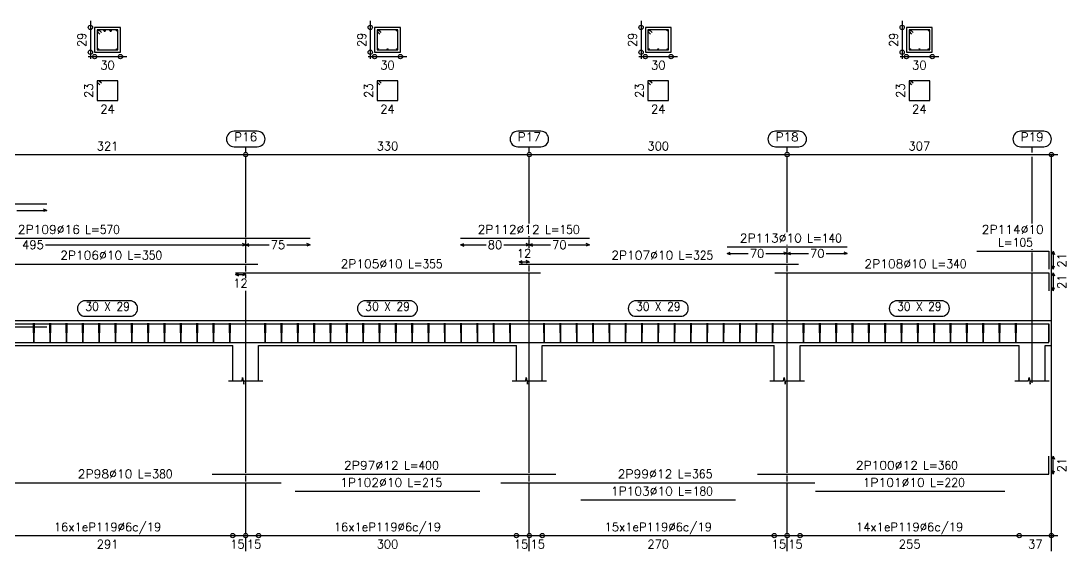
# Model space of a CAD drawing. Header units: millimetres. Extents: x 709.5 to 769, y 350.8 to 392.8.
# Drawn here: x 743.09 to 755.25, y 360.91 to 367.07 of the extents above; entities that cross this region are included whole.
import ezdxf
from ezdxf.enums import TextEntityAlignment as Align

# ---------------------------------------------------------------- set-up
doc = ezdxf.new("R2010")
doc.units = ezdxf.units.MM
doc.linetypes.add('CYPELINEA', pattern=[0])
for name, color, linetype in [('ARM_DENTRO_VIGA', 5, 'Continuous'), ('ARM_ESTRIBOS', 1, 'Continuous'), ('ARM_LONGITUDES', 3, 'CYPELINEA'), ('ARM_TEXTOS', 3, 'CYPELINEA'), ('COT_ARM', 3, 'CYPELINEA'), ('COT_COTAS', 3, 'CYPELINEA'), ('COT_EST', 3, 'CYPELINEA'), ('COT_LIN_APOYOS', 2, 'CYPELINEA'), ('COT_LIN_AUX_COTA', 2, 'CYPELINEA'), ('REF_NOMBRE', 3, 'CYPELINEA'), ('REF_REFERENCIA', 3, 'CYPELINEA'), ('SEC_CONTORNOS', 2, 'Continuous'), ('SEC_DIM_VIGA', 3, 'CYPELINEA'), ('TXT_EST', 3, 'CYPELINEA'), ('TXT_LONG', 3, 'CYPELINEA')]:
    doc.layers.add(name, color=color, linetype=linetype)
doc.styles.get("Standard").update_dxf_attribs({"font": 'romans.shx'})

msp = doc.modelspace()

# ---------------------------------------------------------------- linework, layer by layer
at = {"layer": 'ARM_DENTRO_VIGA'}
for p, q in [((743.979, 366.962), (743.993, 366.962)), ((743.986, 366.969), (743.986, 366.954)), ((744.048, 366.96), (744.072, 366.96)), ((744.06, 366.972), (744.06, 366.948)), ((744.118, 366.96), (744.142, 366.96)), ((744.13, 366.972), (744.13, 366.948)), ((744.197, 366.962), (744.212, 366.962)), ((744.204, 366.969), (744.204, 366.954)), ((747.236, 366.962), (747.251, 366.962)), ((747.243, 366.969), (747.243, 366.954)), ((747.454, 366.962), (747.469, 366.962)), ((747.461, 366.969), (747.461, 366.954)), ((750.386, 366.962), (750.401, 366.962)), ((750.393, 366.969), (750.393, 366.954)), ((750.604, 366.962), (750.619, 366.962)), ((750.611, 366.969), (750.611, 366.954)), ((753.423, 366.962), (753.438, 366.962)), ((753.431, 366.969), (753.431, 366.954)), ((753.641, 366.962), (753.656, 366.962)), ((753.649, 366.969), (753.649, 366.954)), ((743.979, 366.744), (743.993, 366.744)), ((743.986, 366.752), (743.986, 366.737)), ((744.197, 366.744), (744.212, 366.744)), ((744.204, 366.752), (744.204, 366.737)), ((747.235, 366.744), (747.253, 366.744)), ((747.244, 366.753), (747.244, 366.735)), ((747.345, 366.744), (747.36, 366.744)), ((747.352, 366.752), (747.352, 366.737)), ((747.451, 366.744), (747.469, 366.744)), ((747.46, 366.753), (747.46, 366.735)), ((750.385, 366.744), (750.403, 366.744)), ((750.394, 366.753), (750.394, 366.735)), ((750.495, 366.744), (750.51, 366.744)), ((750.502, 366.752), (750.502, 366.737)), ((750.601, 366.744), (750.619, 366.744)), ((750.61, 366.753), (750.61, 366.735)), ((753.423, 366.744), (753.441, 366.744)), ((753.432, 366.753), (753.432, 366.735)), ((753.532, 366.744), (753.547, 366.744)), ((753.54, 366.752), (753.54, 366.737)), ((753.639, 366.744), (753.657, 366.744)), ((753.648, 366.753), (753.648, 366.735))]:
    msp.add_line(p, q, dxfattribs=at)
for points in [[(741.038, 364.945), (743.388, 364.945)], [(740.752, 364.545), (746.452, 364.545)], [(748.202, 364.545), (749.702, 364.545)], [(751.302, 364.445), (752.702, 364.445)], [(754.207, 364.395), (755.047, 364.395), (755.047, 364.185)], [(742.345, 364.245), (745.845, 364.245)], [(748.882, 364.245), (752.132, 364.245)], [(745.582, 364.145), (749.132, 364.145)], [(751.857, 364.145), (755.047, 364.145), (755.047, 363.935)], [(740.752, 363.55), (746.452, 363.55)], [(741.038, 363.514), (743.388, 363.514)], [(742.345, 363.552), (745.845, 363.552)], [(745.582, 363.552), (749.132, 363.552)], [(748.202, 363.552), (749.702, 363.552)], [(748.882, 363.552), (752.132, 363.552)], [(751.302, 363.552), (752.702, 363.552)], [(751.657, 363.334), (755.047, 363.334), (755.047, 363.544)], [(751.857, 363.552), (755.047, 363.552), (755.047, 363.342)], [(754.207, 363.552), (755.047, 363.552), (755.047, 363.342)], [(742.315, 363.334), (746.115, 363.334)], [(745.312, 363.334), (749.312, 363.334)], [(746.278, 363.334), (748.428, 363.334)], [(748.672, 363.334), (752.322, 363.334)], [(749.602, 363.334), (751.402, 363.334)], [(752.332, 363.334), (754.533, 363.334)], [(751.657, 361.803), (755.047, 361.803), (755.047, 362.013)], [(745.312, 361.803), (749.312, 361.803)], [(742.315, 361.703), (746.115, 361.703)], [(748.672, 361.703), (752.322, 361.703)], [(746.278, 361.603), (748.428, 361.603)], [(752.332, 361.603), (754.533, 361.603)], [(749.602, 361.503), (751.402, 361.503)]]:
    msp.add_lwpolyline(points, dxfattribs=at)
for centre, radius in [((743.986, 366.962), 0.005), ((744.06, 366.96), 0.008), ((744.13, 366.96), 0.008), ((744.204, 366.962), 0.005), ((747.243, 366.962), 0.005), ((747.461, 366.962), 0.005), ((750.393, 366.962), 0.005), ((750.611, 366.962), 0.005), ((753.431, 366.962), 0.005), ((753.649, 366.962), 0.005), ((743.986, 366.744), 0.005), ((744.204, 366.744), 0.005), ((747.244, 366.744), 0.006), ((747.352, 366.744), 0.005), ((747.46, 366.744), 0.006), ((750.394, 366.744), 0.006), ((750.502, 366.744), 0.005), ((750.61, 366.744), 0.006), ((753.432, 366.744), 0.006), ((753.54, 366.744), 0.005), ((753.648, 366.744), 0.006)]:
    msp.add_circle(centre, radius, dxfattribs=at)
at = {"layer": 'ARM_ESTRIBOS'}
for points in [[(744.023, 366.938), (743.993, 366.968), (743.975, 366.968), (743.975, 366.738), (744.215, 366.738), (744.215, 366.968), (743.975, 366.968), (743.975, 366.95), (744.005, 366.92)], [(747.28, 366.938), (747.25, 366.968), (747.232, 366.968), (747.232, 366.738), (747.472, 366.738), (747.472, 366.968), (747.232, 366.968), (747.232, 366.95), (747.262, 366.92)], [(750.43, 366.938), (750.4, 366.968), (750.382, 366.968), (750.382, 366.738), (750.622, 366.738), (750.622, 366.968), (750.382, 366.968), (750.382, 366.95), (750.412, 366.92)], [(753.467, 366.938), (753.438, 366.968), (753.42, 366.968), (753.42, 366.738), (753.66, 366.738), (753.66, 366.968), (753.42, 366.968), (753.42, 366.95), (753.449, 366.92)], [(744.023, 366.348), (743.993, 366.378), (743.975, 366.378), (743.975, 366.148), (744.215, 366.148), (744.215, 366.378), (743.975, 366.378), (743.975, 366.36), (744.005, 366.33)], [(747.28, 366.348), (747.25, 366.378), (747.232, 366.378), (747.232, 366.148), (747.472, 366.148), (747.472, 366.378), (747.232, 366.378), (747.232, 366.36), (747.262, 366.33)], [(750.43, 366.348), (750.4, 366.378), (750.382, 366.378), (750.382, 366.148), (750.622, 366.148), (750.622, 366.378), (750.382, 366.378), (750.382, 366.36), (750.412, 366.33)], [(753.467, 366.348), (753.438, 366.378), (753.42, 366.378), (753.42, 366.148), (753.66, 366.148), (753.66, 366.378), (753.42, 366.378), (753.42, 366.36), (753.449, 366.33)], [(743.241, 363.528), (743.241, 363.558), (743.238, 363.328), (743.235, 363.558), (743.235, 363.54), (743.235, 363.51)], [(743.431, 363.528), (743.431, 363.558), (743.428, 363.328), (743.425, 363.558), (743.425, 363.54), (743.425, 363.51)], [(743.621, 363.528), (743.621, 363.558), (743.618, 363.328), (743.615, 363.558), (743.615, 363.54), (743.615, 363.51)], [(743.811, 363.528), (743.811, 363.558), (743.808, 363.328), (743.805, 363.558), (743.805, 363.54), (743.805, 363.51)], [(744.001, 363.528), (744.001, 363.558), (743.998, 363.328), (743.995, 363.558), (743.995, 363.54), (743.995, 363.51)], [(744.191, 363.528), (744.191, 363.558), (744.188, 363.328), (744.185, 363.558), (744.185, 363.54), (744.185, 363.51)], [(744.381, 363.528), (744.381, 363.558), (744.378, 363.328), (744.375, 363.558), (744.375, 363.54), (744.375, 363.51)], [(744.571, 363.528), (744.571, 363.558), (744.568, 363.328), (744.565, 363.558), (744.565, 363.54), (744.565, 363.51)], [(744.761, 363.528), (744.761, 363.558), (744.758, 363.328), (744.755, 363.558), (744.755, 363.54), (744.755, 363.51)], [(744.951, 363.528), (744.951, 363.558), (744.948, 363.328), (744.945, 363.558), (744.945, 363.54), (744.945, 363.51)], [(745.141, 363.528), (745.141, 363.558), (745.138, 363.328), (745.135, 363.558), (745.135, 363.54), (745.135, 363.51)], [(745.331, 363.528), (745.331, 363.558), (745.328, 363.328), (745.325, 363.558), (745.325, 363.54), (745.325, 363.51)], [(745.521, 363.528), (745.521, 363.558), (745.518, 363.328), (745.515, 363.558), (745.515, 363.54), (745.515, 363.51)], [(745.931, 363.528), (745.931, 363.558), (745.928, 363.328), (745.925, 363.558), (745.924, 363.54), (745.924, 363.51)], [(746.121, 363.528), (746.121, 363.558), (746.118, 363.328), (746.115, 363.558), (746.114, 363.54), (746.114, 363.51)], [(746.311, 363.528), (746.311, 363.558), (746.308, 363.328), (746.305, 363.558), (746.304, 363.54), (746.304, 363.51)], [(746.501, 363.528), (746.501, 363.558), (746.498, 363.328), (746.495, 363.558), (746.494, 363.54), (746.494, 363.51)], [(746.691, 363.528), (746.691, 363.558), (746.688, 363.328), (746.685, 363.558), (746.684, 363.54), (746.684, 363.51)], [(746.881, 363.528), (746.881, 363.558), (746.878, 363.328), (746.875, 363.558), (746.874, 363.54), (746.874, 363.51)], [(747.071, 363.528), (747.071, 363.558), (747.068, 363.328), (747.065, 363.558), (747.064, 363.54), (747.064, 363.51)], [(747.261, 363.528), (747.261, 363.558), (747.258, 363.328), (747.255, 363.558), (747.254, 363.54), (747.254, 363.51)], [(747.451, 363.528), (747.451, 363.558), (747.448, 363.328), (747.445, 363.558), (747.444, 363.54), (747.444, 363.51)], [(747.641, 363.528), (747.641, 363.558), (747.638, 363.328), (747.635, 363.558), (747.634, 363.54), (747.634, 363.51)], [(747.831, 363.528), (747.831, 363.558), (747.828, 363.328), (747.825, 363.558), (747.824, 363.54), (747.824, 363.51)], [(748.021, 363.528), (748.021, 363.558), (748.018, 363.328), (748.015, 363.558), (748.014, 363.54), (748.014, 363.51)], [(748.211, 363.528), (748.211, 363.558), (748.208, 363.328), (748.205, 363.558), (748.204, 363.54), (748.204, 363.51)], [(748.401, 363.528), (748.401, 363.558), (748.398, 363.328), (748.395, 363.558), (748.394, 363.54), (748.394, 363.51)], [(748.591, 363.528), (748.591, 363.558), (748.588, 363.328), (748.585, 363.558), (748.584, 363.54), (748.584, 363.51)], [(748.781, 363.528), (748.781, 363.558), (748.778, 363.328), (748.775, 363.558), (748.774, 363.54), (748.774, 363.51)], [(749.176, 363.528), (749.176, 363.558), (749.173, 363.328), (749.17, 363.558), (749.169, 363.54), (749.169, 363.51)], [(749.366, 363.528), (749.366, 363.558), (749.363, 363.328), (749.36, 363.558), (749.359, 363.54), (749.359, 363.51)], [(749.556, 363.528), (749.556, 363.558), (749.553, 363.328), (749.55, 363.558), (749.549, 363.54), (749.549, 363.51)], [(749.746, 363.528), (749.746, 363.558), (749.743, 363.328), (749.74, 363.558), (749.739, 363.54), (749.739, 363.51)], [(749.936, 363.528), (749.936, 363.558), (749.933, 363.328), (749.93, 363.558), (749.929, 363.54), (749.929, 363.51)], [(750.126, 363.528), (750.126, 363.558), (750.123, 363.328), (750.12, 363.558), (750.119, 363.54), (750.119, 363.51)], [(750.316, 363.528), (750.316, 363.558), (750.313, 363.328), (750.31, 363.558), (750.309, 363.54), (750.309, 363.51)], [(750.506, 363.528), (750.506, 363.558), (750.503, 363.328), (750.5, 363.558), (750.499, 363.54), (750.499, 363.51)], [(750.696, 363.528), (750.696, 363.558), (750.693, 363.328), (750.69, 363.558), (750.689, 363.54), (750.689, 363.51)], [(750.886, 363.528), (750.886, 363.558), (750.883, 363.328), (750.88, 363.558), (750.879, 363.54), (750.879, 363.51)], [(751.076, 363.528), (751.076, 363.558), (751.073, 363.328), (751.07, 363.558), (751.069, 363.54), (751.069, 363.51)], [(751.266, 363.528), (751.266, 363.558), (751.263, 363.328), (751.26, 363.558), (751.259, 363.54), (751.259, 363.51)], [(751.456, 363.528), (751.456, 363.558), (751.453, 363.328), (751.45, 363.558), (751.449, 363.54), (751.449, 363.51)], [(751.646, 363.528), (751.646, 363.558), (751.643, 363.328), (751.64, 363.558), (751.639, 363.54), (751.639, 363.51)], [(751.836, 363.528), (751.836, 363.558), (751.833, 363.328), (751.83, 363.558), (751.829, 363.54), (751.829, 363.51)], [(752.196, 363.528), (752.196, 363.558), (752.193, 363.328), (752.19, 363.558), (752.189, 363.54), (752.189, 363.51)], [(752.386, 363.528), (752.386, 363.558), (752.383, 363.328), (752.38, 363.558), (752.379, 363.54), (752.379, 363.51)], [(752.576, 363.528), (752.576, 363.558), (752.573, 363.328), (752.57, 363.558), (752.569, 363.54), (752.569, 363.51)], [(752.766, 363.528), (752.766, 363.558), (752.763, 363.328), (752.76, 363.558), (752.759, 363.54), (752.759, 363.51)], [(752.956, 363.528), (752.956, 363.558), (752.953, 363.328), (752.95, 363.558), (752.949, 363.54), (752.949, 363.51)], [(753.146, 363.528), (753.146, 363.558), (753.143, 363.328), (753.14, 363.558), (753.139, 363.54), (753.139, 363.51)], [(753.336, 363.528), (753.336, 363.558), (753.333, 363.328), (753.33, 363.558), (753.329, 363.54), (753.329, 363.51)], [(753.526, 363.528), (753.526, 363.558), (753.523, 363.328), (753.52, 363.558), (753.519, 363.54), (753.519, 363.51)], [(753.716, 363.528), (753.716, 363.558), (753.713, 363.328), (753.71, 363.558), (753.709, 363.54), (753.709, 363.51)], [(753.906, 363.528), (753.906, 363.558), (753.903, 363.328), (753.9, 363.558), (753.899, 363.54), (753.899, 363.51)], [(754.096, 363.528), (754.096, 363.558), (754.093, 363.328), (754.09, 363.558), (754.089, 363.54), (754.089, 363.51)], [(754.286, 363.528), (754.286, 363.558), (754.283, 363.328), (754.28, 363.558), (754.279, 363.54), (754.279, 363.51)], [(754.476, 363.528), (754.476, 363.558), (754.473, 363.328), (754.47, 363.558), (754.469, 363.54), (754.469, 363.51)], [(754.666, 363.528), (754.666, 363.558), (754.663, 363.328), (754.66, 363.558), (754.659, 363.54), (754.659, 363.51)]]:
    msp.add_lwpolyline(points, dxfattribs=at)
at = {"layer": 'ARM_LONGITUDES'}
for p, q in [((755.097, 364.395), (755.082, 364.358)), ((755.097, 364.395), (755.097, 364.185)), ((755.097, 364.395), (755.112, 364.358)), ((755.097, 364.185), (755.082, 364.223)), ((755.097, 364.185), (755.112, 364.223)), ((755.097, 364.145), (755.082, 364.108)), ((755.097, 364.145), (755.097, 363.935)), ((755.097, 364.145), (755.112, 364.108)), ((755.097, 363.935), (755.082, 363.973)), ((755.097, 363.935), (755.112, 363.973)), ((755.097, 362.013), (755.082, 361.975)), ((755.097, 361.803), (755.097, 362.013)), ((755.097, 362.013), (755.112, 361.975)), ((755.097, 361.803), (755.082, 361.84)), ((755.097, 361.803), (755.112, 361.84))]:
    msp.add_line(p, q, dxfattribs=at)
at = {"layer": 'COT_ARM'}
for p, q in [((743.041, 364.87), (743.388, 364.87)), ((743.388, 364.87), (743.35, 364.885)), ((743.388, 364.87), (743.35, 364.855)), ((743.372, 364.47), (745.702, 364.47)), ((745.702, 364.47), (745.665, 364.485)), ((745.702, 364.47), (745.665, 364.455)), ((745.702, 364.47), (745.74, 364.485)), ((745.702, 364.47), (745.975, 364.47)), ((745.702, 364.47), (745.74, 364.455)), ((746.18, 364.47), (746.452, 364.47)), ((746.452, 364.47), (746.415, 364.485)), ((746.452, 364.47), (746.415, 364.455)), ((748.202, 364.47), (748.24, 364.485)), ((748.202, 364.47), (748.5, 364.47)), ((748.202, 364.47), (748.24, 364.455)), ((748.705, 364.47), (749.002, 364.47)), ((749.002, 364.47), (748.965, 364.485)), ((749.002, 364.47), (748.965, 364.455)), ((749.002, 364.47), (749.04, 364.485)), ((749.002, 364.47), (749.25, 364.47)), ((749.002, 364.47), (749.04, 364.455)), ((749.455, 364.47), (749.702, 364.47)), ((749.702, 364.47), (749.665, 364.485)), ((749.702, 364.47), (749.665, 364.455)), ((751.302, 364.37), (751.34, 364.385)), ((751.302, 364.37), (751.55, 364.37)), ((751.302, 364.37), (751.34, 364.355)), ((751.755, 364.37), (752.002, 364.37)), ((752.002, 364.37), (751.965, 364.385)), ((752.002, 364.37), (751.965, 364.355)), ((752.002, 364.37), (752.04, 364.385)), ((752.002, 364.37), (752.25, 364.37)), ((752.002, 364.37), (752.04, 364.355)), ((752.455, 364.37), (752.702, 364.37)), ((752.702, 364.37), (752.665, 364.385)), ((752.702, 364.37), (752.665, 364.355)), ((748.882, 364.27), (748.92, 364.285)), ((748.882, 364.27), (749.002, 364.27)), ((748.882, 364.27), (748.92, 364.255)), ((749.002, 364.27), (748.965, 364.285)), ((749.002, 364.27), (748.965, 364.255)), ((745.582, 364.123), (745.62, 364.138)), ((745.582, 364.123), (745.702, 364.123)), ((745.582, 364.123), (745.62, 364.108)), ((745.702, 364.123), (745.665, 364.138)), ((745.702, 364.123), (745.665, 364.108))]:
    msp.add_line(p, q, dxfattribs=at)
at = {"layer": 'COT_COTAS'}
for p, q in [((742.488, 365.518), (745.702, 365.518)), ((745.702, 365.518), (749.002, 365.518)), ((749.002, 365.518), (752.002, 365.518)), ((752.002, 365.518), (755.152, 365.518))]:
    msp.add_line(p, q, dxfattribs=at)
for centre in [(745.702, 365.518), (749.002, 365.518), (752.002, 365.518), (755.077, 365.518)]:
    msp.add_circle(centre, 0.025, dxfattribs=at)
at = {"layer": 'COT_EST'}
for p, q in [((742.638, 361.088), (745.552, 361.088)), ((745.552, 361.088), (745.702, 361.088)), ((745.702, 361.088), (745.852, 361.088)), ((745.852, 361.088), (748.852, 361.088)), ((748.852, 361.088), (749.002, 361.088)), ((749.002, 361.088), (749.152, 361.088)), ((749.152, 361.088), (751.852, 361.088)), ((751.852, 361.088), (752.002, 361.088)), ((752.002, 361.088), (752.152, 361.088)), ((752.152, 361.088), (754.702, 361.088)), ((754.702, 361.088), (755.152, 361.088))]:
    msp.add_line(p, q, dxfattribs=at)
for centre in [(745.552, 361.088), (745.702, 361.088), (745.852, 361.088), (748.852, 361.088), (749.002, 361.088), (749.152, 361.088), (751.852, 361.088), (752.002, 361.088), (752.152, 361.088), (754.702, 361.088), (755.077, 361.088)]:
    msp.add_circle(centre, 0.025, dxfattribs=at)
at = {"layer": 'COT_LIN_APOYOS'}
for p, q in [((745.702, 365.318), (745.702, 365.505)), ((749.002, 365.318), (749.002, 365.505)), ((752.002, 365.318), (752.002, 365.505)), ((755.077, 365.505), (755.077, 365.518)), ((755.077, 365.318), (755.077, 365.505)), ((745.702, 364.56), (745.702, 365.318)), ((749.002, 364.718), (749.002, 365.318)), ((752.002, 364.618), (752.002, 365.318)), ((755.077, 363.818), (755.077, 365.318)), ((745.702, 364.478), (745.702, 364.53)), ((745.702, 364.26), (745.702, 364.463)), ((749.002, 364.56), (749.002, 364.568)), ((749.002, 364.478), (749.002, 364.53)), ((749.002, 364.43), (749.002, 364.463)), ((752.002, 364.46), (752.002, 364.468)), ((752.002, 364.378), (752.002, 364.43)), ((752.002, 364.26), (752.002, 364.363)), ((745.702, 364.16), (745.702, 364.23)), ((749.002, 364.26), (749.002, 364.263)), ((749.002, 364.16), (749.002, 364.23)), ((752.002, 364.16), (752.002, 364.23)), ((745.702, 364.083), (745.702, 364.115)), ((749.002, 363.818), (749.002, 364.13)), ((752.002, 363.818), (752.002, 364.13)), ((745.702, 363.818), (745.702, 363.933)), ((745.702, 362.802), (745.702, 363.818)), ((749.002, 362.802), (749.002, 363.818)), ((752.002, 362.802), (752.002, 363.818)), ((755.077, 362.802), (755.077, 363.818)), ((745.702, 362.068), (745.702, 362.802)), ((749.002, 362.068), (749.002, 362.802)), ((752.002, 362.068), (752.002, 362.802)), ((755.077, 362.068), (755.077, 362.802)), ((745.702, 361.818), (745.702, 362.068)), ((749.002, 361.818), (749.002, 362.068)), ((752.002, 361.818), (752.002, 362.068)), ((755.077, 361.388), (755.077, 362.068)), ((745.702, 361.718), (745.702, 361.788)), ((749.002, 361.718), (749.002, 361.788)), ((752.002, 361.718), (752.002, 361.788)), ((745.702, 361.388), (745.702, 361.688)), ((749.002, 361.388), (749.002, 361.688)), ((752.002, 361.388), (752.002, 361.688)), ((745.702, 361.1), (745.702, 361.388)), ((749.002, 361.1), (749.002, 361.388)), ((752.002, 361.1), (752.002, 361.388)), ((755.077, 361.1), (755.077, 361.388)), ((745.702, 360.908), (745.702, 361.075)), ((749.002, 360.908), (749.002, 361.075)), ((752.002, 360.908), (752.002, 361.075)), ((755.077, 361.075), (755.077, 361.1)), ((755.077, 360.908), (755.077, 361.075))]:
    msp.add_line(p, q, dxfattribs=at)
at = {"layer": 'COT_LIN_AUX_COTA'}
for p, q in [((745.702, 365.543), (745.702, 365.609)), ((749.002, 365.543), (749.002, 365.609)), ((752.002, 365.543), (752.002, 365.609)), ((754.852, 365.543), (754.852, 365.609)), ((754.852, 365.318), (754.852, 365.493)), ((754.852, 364.718), (754.852, 365.318)), ((754.852, 364.41), (754.852, 364.418)), ((754.852, 364.16), (754.852, 364.38)), ((754.852, 363.818), (754.852, 364.13)), ((754.852, 362.863), (754.852, 363.818))]:
    msp.add_line(p, q, dxfattribs=at)
at = {"layer": 'REF_NOMBRE'}
for p, q in [((744.355, 363.818), (743.835, 363.818)), ((747.612, 363.818), (747.093, 363.818)), ((750.762, 363.818), (750.243, 363.818)), ((753.799, 363.818), (753.28, 363.818)), ((743.835, 363.638), (744.355, 363.638)), ((747.093, 363.638), (747.612, 363.638)), ((750.243, 363.638), (750.762, 363.638)), ((753.28, 363.638), (753.799, 363.638))]:
    msp.add_line(p, q, dxfattribs=at)
for centre, start, end in [((743.835, 363.728), 90, 270), ((744.355, 363.728), 270, 90), ((747.093, 363.728), 90, 270), ((747.612, 363.728), 270, 90), ((750.243, 363.728), 90, 270), ((750.762, 363.728), 270, 90), ((753.28, 363.728), 90, 270), ((753.799, 363.728), 270, 90)]:
    msp.add_arc(centre, 0.09, start, end, dxfattribs=at)
at = {"layer": 'REF_REFERENCIA'}
for p, q in [((745.837, 365.789), (745.568, 365.789)), ((749.137, 365.789), (748.868, 365.789)), ((752.137, 365.789), (751.868, 365.789)), ((754.987, 365.789), (754.718, 365.789)), ((745.568, 365.609), (745.837, 365.609)), ((748.868, 365.609), (749.137, 365.609)), ((751.868, 365.609), (752.137, 365.609)), ((754.718, 365.609), (754.987, 365.609))]:
    msp.add_line(p, q, dxfattribs=at)
for centre, start, end in [((745.568, 365.699), 90, 270), ((745.837, 365.699), 270, 90), ((748.868, 365.699), 90, 270), ((749.137, 365.699), 270, 90), ((751.868, 365.699), 90, 270), ((752.137, 365.699), 270, 90), ((754.718, 365.699), 90, 270), ((754.987, 365.699), 270, 90)]:
    msp.add_arc(centre, 0.09, start, end, dxfattribs=at)
at = {"layer": 'SEC_CONTORNOS'}
for p, q in [((742.638, 363.588), (745.552, 363.588)), ((745.552, 363.588), (745.702, 363.588)), ((745.552, 363.588), (745.702, 363.588)), ((745.702, 363.588), (745.852, 363.588)), ((745.702, 363.588), (745.852, 363.588)), ((745.852, 363.588), (748.852, 363.588)), ((748.852, 363.588), (749.002, 363.588)), ((748.852, 363.588), (749.002, 363.588)), ((749.002, 363.588), (749.152, 363.588)), ((749.002, 363.588), (749.152, 363.588)), ((749.152, 363.588), (751.852, 363.588)), ((751.852, 363.588), (752.002, 363.588)), ((751.852, 363.588), (752.002, 363.588)), ((752.002, 363.588), (752.152, 363.588)), ((752.002, 363.588), (752.152, 363.588)), ((752.152, 363.588), (754.702, 363.588)), ((754.702, 363.588), (755.002, 363.588)), ((754.702, 363.588), (755.002, 363.588)), ((755.002, 363.588), (755.077, 363.588)), ((755.077, 363.298), (755.077, 363.588)), ((742.638, 363.298), (745.552, 363.298)), ((745.552, 362.888), (745.552, 363.298)), ((745.852, 362.888), (745.852, 363.298)), ((745.852, 363.298), (748.852, 363.298)), ((748.852, 362.888), (748.852, 363.298)), ((749.152, 362.888), (749.152, 363.298)), ((749.152, 363.298), (751.852, 363.298)), ((751.852, 362.888), (751.852, 363.298)), ((752.152, 362.888), (752.152, 363.298)), ((752.152, 363.298), (754.702, 363.298)), ((754.702, 362.888), (754.702, 363.298)), ((755.002, 362.888), (755.002, 363.298)), ((755.002, 363.298), (755.077, 363.298)), ((745.502, 362.888), (745.66, 362.888)), ((745.66, 362.888), (745.666, 362.925)), ((745.666, 362.925), (745.679, 362.85)), ((745.679, 362.85), (745.685, 362.888)), ((745.685, 362.888), (745.902, 362.888)), ((748.802, 362.888), (748.96, 362.888)), ((748.96, 362.888), (748.966, 362.925)), ((748.966, 362.925), (748.979, 362.85)), ((748.979, 362.85), (748.985, 362.888)), ((748.985, 362.888), (749.202, 362.888)), ((751.802, 362.888), (751.96, 362.888)), ((751.96, 362.888), (751.966, 362.925)), ((751.966, 362.925), (751.978, 362.85)), ((751.978, 362.85), (751.985, 362.888)), ((751.985, 362.888), (752.202, 362.888)), ((754.652, 362.888), (754.81, 362.888)), ((754.81, 362.888), (754.816, 362.925)), ((754.816, 362.925), (754.829, 362.85)), ((754.829, 362.85), (754.835, 362.888)), ((754.835, 362.888), (755.052, 362.888))]:
    msp.add_line(p, q, dxfattribs=at)
for points in [[(743.945, 366.998), (743.945, 366.708), (744.245, 366.708), (744.245, 366.998), (743.945, 366.998)], [(747.202, 366.998), (747.202, 366.708), (747.502, 366.708), (747.502, 366.998), (747.202, 366.998)], [(750.352, 366.998), (750.352, 366.708), (750.652, 366.708), (750.652, 366.998), (750.352, 366.998)], [(753.39, 366.998), (753.39, 366.708), (753.69, 366.708), (753.69, 366.998), (753.39, 366.998)]]:
    msp.add_lwpolyline(points, dxfattribs=at)
at = {"layer": 'SEC_DIM_VIGA'}
for p, q in [((743.895, 367.073), (743.895, 366.633)), ((747.152, 367.073), (747.152, 366.633)), ((750.302, 367.073), (750.302, 366.633)), ((753.34, 367.073), (753.34, 366.633)), ((743.87, 366.658), (744.32, 366.658)), ((747.127, 366.658), (747.577, 366.658)), ((750.277, 366.658), (750.727, 366.658)), ((753.315, 366.658), (753.765, 366.658))]:
    msp.add_line(p, q, dxfattribs=at)
for centre in [(743.895, 366.998), (747.152, 366.998), (750.302, 366.998), (753.34, 366.998), (743.895, 366.708), (743.945, 366.658), (744.245, 366.658), (747.152, 366.708), (747.202, 366.658), (747.502, 366.658), (750.302, 366.708), (750.352, 366.658), (750.652, 366.658), (753.34, 366.708), (753.39, 366.658), (753.69, 366.658)]:
    msp.add_circle(centre, 0.025, dxfattribs=at)

# ---------------------------------------------------------------- texts
at = {"layer": 'ARM_LONGITUDES', "width": 1.138065}
for p, p2 in [((755.247, 364.206), (755.247, 364.374)), ((755.247, 363.956), (755.247, 364.124)), ((755.247, 361.824), (755.247, 361.992))]:
    msp.add_text('21', height=0.1, rotation=90, dxfattribs=at).set_placement(p, p2, align=Align.FIT)
at = {"layer": 'ARM_TEXTOS'}
for s, width, p, p2 in [('2P109%%c16', 0.965064, (743.051, 364.598), (743.773, 364.598)), ('2P112%%c12', 0.965064, (748.401, 364.598), (749.123, 364.598)), ('2P114%%c10', 0.965064, (754.266, 364.598), (754.988, 364.598)), ('2P113%%c10', 0.965064, (751.451, 364.498), (752.173, 364.498)), ('2P106%%c10', 0.965064, (743.544, 364.298), (744.265, 364.298)), ('2P107%%c10', 0.965064, (749.956, 364.298), (750.677, 364.298)), ('2P105%%c10', 0.965064, (746.806, 364.198), (747.528, 364.198)), ('2P108%%c10', 0.965064, (752.901, 364.198), (753.623, 364.198)), ('2P97%%c12', 0.97719, (746.845, 361.855), (747.483, 361.855)), ('2P100%%c12', 0.965064, (752.801, 361.855), (753.523, 361.855)), ('2P98%%c10', 0.97719, (743.748, 361.755), (744.385, 361.755)), ('2P99%%c12', 0.97719, (750.03, 361.755), (750.667, 361.755)), ('1P102%%c10', 0.965064, (746.801, 361.655), (747.523, 361.655)), ('1P103%%c10', 0.965064, (749.951, 361.555), (750.672, 361.555)), ('1P101%%c10', 0.965064, (752.881, 361.655), (753.603, 361.655))]:
    msp.add_text(s, height=0.1, dxfattribs=dict(at, width=width)).set_placement(p, p2, align=Align.FIT)
at = {"layer": 'COT_ARM'}
for s, width, p, p2 in [('495', 0.928421, (743.101, 364.42), (743.353, 364.42)), ('75', 0.953514, (745.993, 364.42), (746.161, 364.42)), ('80', 0.953514, (748.518, 364.42), (748.686, 364.42)), ('70', 0.953514, (749.268, 364.42), (749.436, 364.42)), ('12', 0.953514, (748.858, 364.32), (749.026, 364.32)), ('70', 0.953514, (751.568, 364.32), (751.736, 364.32)), ('70', 0.953514, (752.268, 364.32), (752.436, 364.32)), ('12', 0.953514, (745.558, 363.973), (745.726, 363.973))]:
    msp.add_text(s, height=0.1, dxfattribs=dict(at, width=width)).set_placement(p, p2, align=Align.FIT)
at = {"layer": 'COT_COTAS'}
for s, width, p, p2 in [('321', 1.037647, (743.969, 365.568), (744.221, 365.568)), ('330', 0.928421, (747.226, 365.568), (747.478, 365.568)), ('300', 0.928421, (750.376, 365.568), (750.628, 365.568)), ('307', 0.928421, (753.414, 365.568), (753.666, 365.568))]:
    msp.add_text(s, height=0.1, dxfattribs=dict(at, width=width)).set_placement(p, p2, align=Align.FIT)
at = {"layer": 'COT_EST'}
for s, width, p, p2 in [('291', 1.037647, (743.969, 360.938), (744.221, 360.938)), ('15', 0.953514, (745.522, 360.938), (745.69, 360.938)), ('15', 0.953514, (745.715, 360.938), (745.883, 360.938)), ('300', 0.928421, (747.226, 360.938), (747.478, 360.938)), ('15', 0.953514, (748.822, 360.938), (748.99, 360.938)), ('15', 0.953514, (749.015, 360.938), (749.183, 360.938)), ('270', 0.928421, (750.376, 360.938), (750.628, 360.938)), ('15', 0.953514, (751.822, 360.938), (751.99, 360.938)), ('15', 0.953514, (752.015, 360.938), (752.183, 360.938)), ('255', 0.928421, (753.301, 360.938), (753.553, 360.938)), ('37', 0.953514, (754.806, 360.938), (754.974, 360.938))]:
    msp.add_text(s, height=0.1, dxfattribs=dict(at, width=width)).set_placement(p, p2, align=Align.FIT)
at = {"layer": 'REF_NOMBRE', "width": 0.789783}
for p, p2 in [((743.836, 363.703), (744.355, 363.703)), ((747.093, 363.703), (747.612, 363.703)), ((750.243, 363.703), (750.762, 363.703)), ((753.28, 363.703), (753.799, 363.703))]:
    msp.add_text('30 X 29', height=0.1, dxfattribs=at).set_placement(p, p2, align=Align.FIT)
at = {"layer": 'REF_REFERENCIA'}
for s, width, p, p2 in [('P16', 0.972155, (745.568, 365.674), (745.836, 365.674)), ('P17', 0.972155, (748.868, 365.674), (749.136, 365.674)), ('P18', 0.972155, (751.868, 365.674), (752.136, 365.674)), ('P19', 0.989211, (754.718, 365.674), (754.986, 365.674))]:
    msp.add_text(s, height=0.1, dxfattribs=dict(at, width=width)).set_placement(p, p2, align=Align.FIT)
at = {"layer": 'SEC_DIM_VIGA'}
for s, width, p, p2 in [('29', 0.98, (743.845, 366.769), (743.845, 366.937)), ('29', 0.98, (747.102, 366.769), (747.102, 366.937)), ('29', 0.98, (750.252, 366.769), (750.252, 366.937)), ('29', 0.98, (753.29, 366.769), (753.29, 366.937)), ('23', 0.953514, (743.925, 366.179), (743.925, 366.347)), ('23', 0.953514, (747.182, 366.179), (747.182, 366.347)), ('23', 0.953514, (750.332, 366.179), (750.332, 366.347)), ('23', 0.953514, (753.37, 366.179), (753.37, 366.347))]:
    msp.add_text(s, height=0.1, rotation=90, dxfattribs=dict(at, width=width)).set_placement(p, p2, align=Align.FIT)
for s, width, p, p2 in [('30', 0.953514, (744.011, 366.508), (744.179, 366.508)), ('30', 0.953514, (747.268, 366.508), (747.436, 366.508)), ('30', 0.953514, (750.418, 366.508), (750.586, 366.508)), ('30', 0.953514, (753.456, 366.508), (753.624, 366.508)), ('24', 0.928421, (744.011, 365.998), (744.179, 365.998)), ('24', 0.928421, (747.268, 365.998), (747.436, 365.998)), ('24', 0.928421, (750.418, 365.998), (750.586, 365.998)), ('24', 0.928421, (753.456, 365.998), (753.624, 365.998))]:
    msp.add_text(s, height=0.1, dxfattribs=dict(at, width=width)).set_placement(p, p2, align=Align.FIT)
at = {"layer": 'TXT_EST', "width": 0.900619}
for s, p, p2 in [('16x1eP119%%c6c/19', (743.471, 361.138), (744.719, 361.138)), ('16x1eP119%%c6c/19', (746.728, 361.138), (747.976, 361.138)), ('15x1eP119%%c6c/19', (749.878, 361.138), (751.126, 361.138)), ('14x1eP119%%c6c/19', (752.803, 361.138), (754.051, 361.138))]:
    msp.add_text(s, height=0.1, dxfattribs=at).set_placement(p, p2, align=Align.FIT)
at = {"layer": 'TXT_LONG', "width": 0.807025}
for s, p, p2 in [(' L=570', (743.773, 364.598), (744.238, 364.598)), (' L=150', (749.123, 364.598), (749.588, 364.598)), (' L=140', (752.173, 364.498), (752.638, 364.498)), (' L=105', (754.395, 364.448), (754.86, 364.448)), (' L=350', (744.265, 364.298), (744.73, 364.298)), (' L=325', (750.677, 364.298), (751.142, 364.298)), (' L=355', (747.528, 364.198), (747.993, 364.198)), (' L=340', (753.623, 364.198), (754.088, 364.198)), (' L=400', (747.483, 361.855), (747.948, 361.855)), (' L=360', (753.523, 361.855), (753.988, 361.855)), (' L=380', (744.385, 361.755), (744.85, 361.755)), (' L=365', (750.667, 361.755), (751.132, 361.755)), (' L=215', (747.523, 361.655), (747.988, 361.655)), (' L=180', (750.672, 361.555), (751.137, 361.555)), (' L=220', (753.603, 361.655), (754.068, 361.655))]:
    msp.add_text(s, height=0.1, dxfattribs=at).set_placement(p, p2, align=Align.FIT)

doc.saveas('drawing.dxf')
